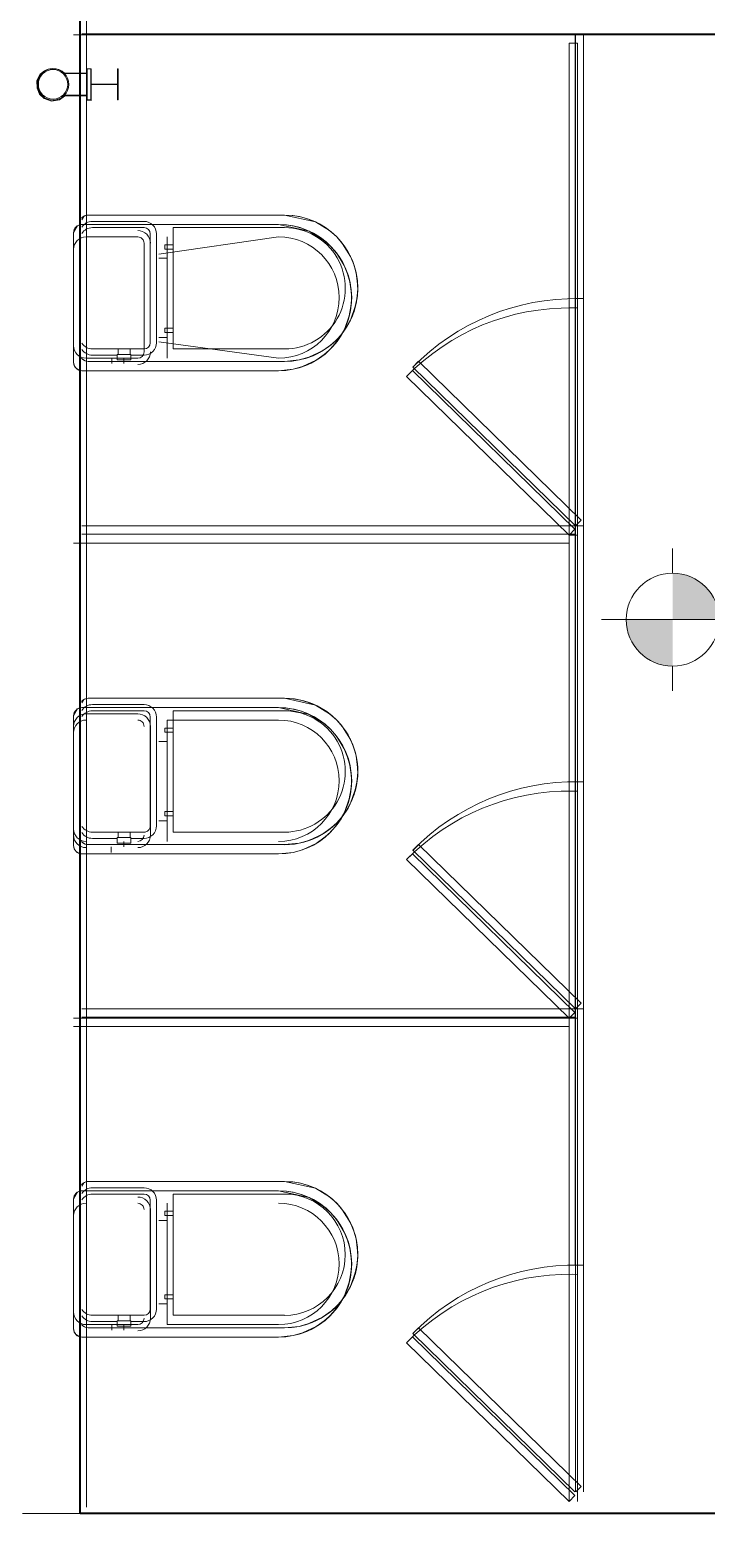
# Model space of a CAD drawing. Extents: x -14.2 to 52.3, y 3.7 to 90.9.
# Drawn here: x 28.77 to 30.409, y 21.009 to 24.601 of the extents above; entities that cross this region are included whole.
import ezdxf

# ---------------------------------------------------------------- set-up
doc = ezdxf.new("R2010")
doc.units = 0
for name, color, linetype, lineweight in [('limpo_PINI-PSG-PE-0102-LAZ-R00$0$0-20', 7, 'Continuous', 5), ('limpo_PINI-PSG-PE-0102-LAZ-R00$0$A-WALL', 1, 'Continuous', 5), ('limpo_PINI-PSG-PE-0102-LAZ-R00$0$A-WALL-FNSH', 1, 'Continuous', 40), ('limpo_PINI-PSG-PE-0102-LAZ-R00$0$ARQ_WC_COZ', 135, 'Continuous', 5), ('limpo_PINI-PSG-PE-0102-LAZ-R00$0$G-ANNO-DIMS', 1, 'Continuous', 5), ('limpo_PINI-PSG-PE-0102-LAZ-R00$0$LAYOUT_AMB_LAZ_dwg', 8, 'Continuous', 5), ('limpo_PINI-PSG-PE-0102-LAZ-R00$0$PNIN-HID-PL-0009-LAZ-R00_dwg', 8, 'Continuous', 5), ('limpo_PINI-PSG-PE-0102-LAZ-R00$0$TINTERNO', 135, 'Continuous', 5)]:
    doc.layers.add(name, color=color, linetype=linetype, lineweight=lineweight)
doc.layers.add('limpo_PINI-PSG-PE-0102-LAZ-R00$0$0-8', color=7, linetype='Continuous', lineweight=5, true_color=0x999999)
doc.layers.add('limpo_PINI-PSG-PE-0102-LAZ-R00$0$XR_ARQT', color=7, linetype='Continuous')
doc.layers.add('XR_ARQT', color=7, linetype='Continuous')

# ---------------------------------------------------------------- blocks, each defined once
blk = doc.blocks.new('limpo_PINI-PSG-PE-0102-LAZ-R00$0$LAZ GERAL - PNE_dwg-25011385-009 - PRE - PAV_ LAZER - GERAL')
at = {"layer": 'limpo_PINI-PSG-PE-0102-LAZ-R00$0$0-20', "flags": 128}
for points in [[(8.4842, -0.239), (8.4642, -0.239), (8.4642, -0.8802), (8.4842, -0.8803), (8.4842, -0.239)], [(7.2702, -0.6839), (7.2737, -0.6812), (7.2787, -0.6789), (7.2845, -0.678), (7.7603, -0.678), (7.7799, -0.6791), (7.7987, -0.6822), (7.816, -0.687), (7.835, -0.6945), (7.8472, -0.7008), (7.8621, -0.7101), (7.8754, -0.7205), (7.8863, -0.7307), (7.8964, -0.7417), (7.9048, -0.7527), (7.9132, -0.7657), (7.9197, -0.7779), (7.9252, -0.7903), (7.9304, -0.8055), (7.9333, -0.8171), (7.9365, -0.8361), (7.9375, -0.8552), (7.9371, -0.8665), (7.9345, -0.8877), (7.9284, -0.9112), (7.9198, -0.9322), (7.9118, -0.9471), (7.9021, -0.9614), (7.8921, -0.9736), (7.8807, -0.9852), (7.8665, -0.997), (7.8519, -1.0068), (7.8393, -1.0137), (7.8267, -1.0194), (7.8106, -1.025), (7.7957, -1.0288), (7.777, -1.0315), (7.7603, -1.0323), (7.2845, -1.0323), (7.2776, -1.0311), (7.2702, -1.0264), (7.2693, -1.0252), (7.2702, -1.0264), (7.2776, -1.0311), (7.2845, -1.0323), (7.7603, -1.0323), (7.7957, -1.0288), (7.8187, -1.0222), (7.8519, -1.0068), (7.8736, -0.9911), (7.8864, -0.9794), (7.8971, -0.9675), (7.9069, -0.9543), (7.9198, -0.9322), (7.9314, -0.8994), (7.9358, -0.8771), (7.9373, -0.8608), (7.937, -0.8456), (7.9333, -0.8171), (7.9278, -0.7979), (7.9197, -0.7779), (7.9006, -0.7472), (7.8863, -0.7307), (7.8688, -0.7153), (7.835, -0.6945), (7.7603, -0.678), (7.2845, -0.678), (7.2816, -0.6784), (7.2737, -0.6812), (7.2693, -0.6891)], [(8.4842, -1.4302), (8.4642, -1.4302), (8.4642, -2.0502), (8.4842, -2.0503), (8.4842, -1.4302)], [(7.2702, -1.8539), (7.2737, -1.8512), (7.2787, -1.8489), (7.2845, -1.848), (7.7603, -1.848), (7.7799, -1.8491), (7.7987, -1.8522), (7.816, -1.857), (7.835, -1.8645), (7.8472, -1.8708), (7.8621, -1.8801), (7.8754, -1.8905), (7.8863, -1.9007), (7.8964, -1.9117), (7.9048, -1.9227), (7.9132, -1.9357), (7.9197, -1.9479), (7.9252, -1.9603), (7.9304, -1.9755), (7.9333, -1.9871), (7.9365, -2.0061), (7.9375, -2.0252), (7.9371, -2.0365), (7.9345, -2.0577), (7.9284, -2.0812), (7.9198, -2.1022), (7.9118, -2.1171), (7.9021, -2.1314), (7.8921, -2.1436), (7.8807, -2.1552), (7.8665, -2.167), (7.8519, -2.1768), (7.8393, -2.1837), (7.8267, -2.1894), (7.8106, -2.195), (7.7957, -2.1988), (7.777, -2.2015), (7.7603, -2.2023), (7.2845, -2.2023), (7.2776, -2.2011), (7.2702, -2.1964), (7.2693, -2.1952), (7.2702, -2.1964), (7.2776, -2.2011), (7.2845, -2.2023), (7.7603, -2.2023), (7.7957, -2.1988), (7.8187, -2.1922), (7.8519, -2.1768), (7.8736, -2.1611), (7.8864, -2.1494), (7.8971, -2.1375), (7.9069, -2.1243), (7.9198, -2.1022), (7.9314, -2.0694), (7.9358, -2.0471), (7.9373, -2.0308), (7.937, -2.0156), (7.9333, -1.9871), (7.9278, -1.9679), (7.9197, -1.9479), (7.9006, -1.9172), (7.8863, -1.9007), (7.8688, -1.8853), (7.835, -1.8645), (7.7603, -1.848), (7.2845, -1.848), (7.2816, -1.8484), (7.2737, -1.8512), (7.2693, -1.8591)], [(8.4842, -2.6002), (8.4642, -2.6002), (8.4642, -3.2202), (8.4842, -3.2203), (8.4842, -2.6002)], [(7.2702, -3.0239), (7.2737, -3.0212), (7.2787, -3.0189), (7.2845, -3.018), (7.7603, -3.018), (7.7799, -3.0191), (7.7987, -3.0222), (7.816, -3.027), (7.835, -3.0345), (7.8472, -3.0408), (7.8621, -3.0501), (7.8754, -3.0605), (7.8863, -3.0707), (7.8964, -3.0817), (7.9048, -3.0927), (7.9132, -3.1057), (7.9197, -3.1179), (7.9252, -3.1303), (7.9304, -3.1455), (7.9333, -3.1571), (7.9365, -3.1761), (7.9375, -3.1952), (7.9371, -3.2065), (7.9345, -3.2277), (7.9284, -3.2512), (7.9198, -3.2722), (7.9118, -3.2871), (7.9021, -3.3014), (7.8921, -3.3136), (7.8807, -3.3252), (7.8665, -3.337), (7.8519, -3.3468), (7.8393, -3.3537), (7.8267, -3.3594), (7.8106, -3.365), (7.7957, -3.3688), (7.777, -3.3715), (7.7603, -3.3723), (7.2845, -3.3723), (7.2776, -3.3711), (7.2702, -3.3664), (7.2693, -3.3652), (7.2702, -3.3664), (7.2776, -3.3711), (7.2845, -3.3723), (7.7603, -3.3723), (7.7957, -3.3688), (7.8187, -3.3622), (7.8519, -3.3468), (7.8736, -3.3311), (7.8864, -3.3194), (7.8971, -3.3075), (7.9069, -3.2943), (7.9198, -3.2722), (7.9314, -3.2394), (7.9358, -3.2171), (7.9373, -3.2008), (7.937, -3.1856), (7.9333, -3.1571), (7.9278, -3.1379), (7.9197, -3.1179), (7.9006, -3.0872), (7.8863, -3.0707), (7.8688, -3.0553), (7.835, -3.0345), (7.7603, -3.018), (7.2845, -3.018), (7.2816, -3.0184), (7.2737, -3.0212), (7.2693, -3.0291)], [(8.4653, -3.7691), (8.4782, -3.7563), (8.0847, -3.372), (8.0705, -3.3861), (8.4632, -3.7691)]]:
    blk.add_lwpolyline(points, dxfattribs=at)
for points in [[(8.4782, -1.4163), (8.0847, -1.032), (8.0705, -1.0461), (8.4643, -1.4302)], [(8.4782, -2.5863), (8.0847, -2.202), (8.0705, -2.2161), (8.4643, -2.6002)]]:
    blk.add_lwpolyline(points, close=True, dxfattribs=at)
at = {"layer": 'limpo_PINI-PSG-PE-0102-LAZ-R00$0$0-8'}
for p, q in [((7.2693, -0.239), (10.5343, -0.239)), ((8.4843, -0.239), (8.4843, -3.7691)), ((7.7603, -0.678), (7.2845, -0.678)), ((7.2946, -0.6932), (7.4197, -0.6932)), ((7.2946, -0.7083), (7.4197, -0.7083)), ((7.4349, -0.7235), (7.4349, -0.9869)), ((7.45, -0.7235), (7.45, -0.9869)), ((7.4197, -1.002), (7.2946, -1.002)), ((7.2845, -1.0323), (7.7603, -1.0323)), ((7.3547, -1.0172), (7.2946, -1.0172)), ((7.4197, -1.0172), (7.3879, -1.0172)), ((8.0847, -1.032), (8.0705, -1.0461)), ((8.4643, -1.4502), (7.2693, -1.4502)), ((7.7603, -1.848), (7.2845, -1.848)), ((7.2946, -1.8632), (7.4197, -1.8632)), ((7.2946, -1.8783), (7.4197, -1.8783)), ((7.4349, -1.8935), (7.4349, -2.1569)), ((7.45, -1.8935), (7.45, -2.1569)), ((7.4197, -2.172), (7.2946, -2.172)), ((7.3547, -2.1872), (7.2946, -2.1872)), ((7.4197, -2.1872), (7.3879, -2.1872)), ((7.2845, -2.2023), (7.7603, -2.2023)), ((8.0847, -2.202), (8.0705, -2.2161)), ((8.4643, -2.6202), (7.2693, -2.6202)), ((7.7603, -3.018), (7.2845, -3.018)), ((7.2946, -3.0332), (7.4197, -3.0332)), ((7.2946, -3.0483), (7.4197, -3.0483)), ((7.4349, -3.0635), (7.4349, -3.3269)), ((7.45, -3.0635), (7.45, -3.3269)), ((7.2845, -3.3723), (7.7603, -3.3723)), ((7.4197, -3.342), (7.2946, -3.342)), ((7.3547, -3.3572), (7.2946, -3.3572)), ((7.4197, -3.3572), (7.3879, -3.3572)), ((8.0847, -3.372), (8.0705, -3.3861))]:
    blk.add_line(p, q, dxfattribs=at)
at = {"layer": 'limpo_PINI-PSG-PE-0102-LAZ-R00$0$0-8', "flags": 128}
for points in [[(8.4643, -0.239), (8.4643, -3.7691), (8.4643, -3.2202)], [(7.7603, -1.002), (7.4904, -1.002), (7.4904, -0.7083), (7.7603, -0.7083)], [(7.4904, -0.7501), (7.4702, -0.7501), (7.4702, -0.7602), (7.4904, -0.7602)], [(8.4642, -0.8802), (8.4642, -1.4302), (7.2693, -1.4302)], [(7.4904, -0.9521), (7.4702, -0.9521), (7.4702, -0.9622), (7.4904, -0.9622)], [(7.3568, -1.0153), (7.3568, -1.002), (7.3858, -1.002), (7.3858, -1.0153), (7.3568, -1.0153)], [(7.3879, -1.0285), (7.3547, -1.0285), (7.3547, -1.0153), (7.3879, -1.0153), (7.3879, -1.0285)], [(7.7603, -2.172), (7.4904, -2.172), (7.4904, -1.8783), (7.7603, -1.8783)], [(7.4904, -1.9201), (7.4702, -1.9201), (7.4702, -1.9302), (7.4904, -1.9302)], [(8.4642, -2.0502), (8.4642, -2.6002), (7.2693, -2.6002)], [(7.4904, -2.1221), (7.4702, -2.1221), (7.4702, -2.1322), (7.4904, -2.1322)], [(7.3879, -2.1985), (7.3547, -2.1985), (7.3547, -2.1853), (7.3879, -2.1853), (7.3879, -2.1985)], [(7.3568, -2.1853), (7.3568, -2.172), (7.3858, -2.172), (7.3858, -2.1853), (7.3568, -2.1853)], [(7.7603, -3.342), (7.4904, -3.342), (7.4904, -3.0483), (7.7603, -3.0483)], [(7.4904, -3.0901), (7.4702, -3.0901), (7.4702, -3.1002), (7.4904, -3.1002)], [(7.4904, -3.2921), (7.4702, -3.2921), (7.4702, -3.3022), (7.4904, -3.3022)], [(7.3879, -3.3685), (7.3547, -3.3685), (7.3547, -3.3553), (7.3879, -3.3553), (7.3879, -3.3685)], [(7.3568, -3.3553), (7.3568, -3.342), (7.3858, -3.342), (7.3858, -3.3553), (7.3568, -3.3553)]]:
    blk.add_lwpolyline(points, dxfattribs=at)
at = {"layer": 'limpo_PINI-PSG-PE-0102-LAZ-R00$0$0-8'}
for centre, radius, start, end in [((7.2946, -0.9869), 0.0303, 212.6056, 270.001), ((8.4643, -2.6002), 0.55, 89.0668, 135.7138), ((7.2946, -3.0635), 0.0303, 90.001, 147.3829)]:
    blk.add_arc(centre, radius, start, end, dxfattribs=at)
for centre, major_axis, start_param, end_param in [((7.2845, -0.6982), (0.0046, 0.0197), 0.231834, 1.135218), ((7.7603, -0.8552), (-0.1036, 0.1437), 2.517076, 5.658668), ((7.2946, -0.7235), (0.0295, 0.007), 1.338981, 2.340484), ((7.2946, -0.7386), (-0.0258, 0.0159), 5.265968, 6.267483), ((7.4197, -0.7235), (0.0303, 0), 0.000008, 1.570805), ((7.4197, -0.7235), (0.0107, 0.0107), 5.497797, 7.068593), ((7.7603, -0.8552), (0.1469, 0), 4.712399, 7.853992), ((8.4643, -1.4302), (0.487, 0.2556), 1.071254, 1.885398), ((7.2946, -0.9717), (-0.0301, 0.0033), 0.677247, 1.678973), ((7.4197, -0.9869), (-0.0147, 0.0035), 1.80263, 3.373426), ((7.4197, -0.9869), (0.0303, 0), 4.712396, 6.283193), ((7.2845, -1.0121), (0.0044, 0.0197), 2.457712, 3.361848), ((7.2845, -1.8682), (0.0156, 0.0128), 0.884104, 1.787489), ((7.2946, -1.8935), (0.028, 0.0116), 1.178106, 2.179609), ((7.4197, -1.8935), (0.0301, 0.0037), 6.160704, 7.731501), ((7.7603, -2.0252), (-0.1253, 0.1253), 2.356203, 5.497796), ((7.2946, -1.9086), (-0.0214, 0.0214), 5.497794, 6.49931), ((7.4197, -1.8935), (-0.015, 0.0024), 3.302477, 4.873273), ((7.7603, -2.0252), (0.1406, 0.0426), 4.418397, 7.55999), ((7.2946, -2.1417), (0.0145, 0.0266), 2.640736, 3.642461), ((7.2946, -2.1569), (0.0291, 0.0085), 3.426135, 4.427873), ((7.4197, -2.1569), (0.0107, 0.0107), 3.927002, 5.497799), ((7.4197, -2.1569), (0.0303, 0), 4.712397, 6.283194), ((7.2845, -2.1821), (0.0151, 0.0134), 3.082233, 3.986369), ((7.2845, -3.0382), (0, 0.0202), 0.000012, 0.903396), ((7.2946, -3.0786), (0, 0.0303), 0.000008, 1.001524), ((7.4197, -3.0635), (-0.0295, 0.007), 3.373421, 4.944217), ((7.4197, -3.0635), (0.0107, 0.0107), 5.497797, 7.068593), ((7.7603, -3.1952), (-0.109, 0.1396), 2.47869, 5.620283), ((7.7603, -3.1952), (-0.145, 0.0235), 1.73168, 4.873272), ((8.4643, -3.7702), (0.5363, 0.122), 1.330829, 2.144974), ((7.2946, -3.3117), (0.0303, 0.0016), 3.657963, 4.659688), ((7.4197, -3.3269), (-0.0058, 0.014), 2.748904, 4.3197), ((7.4197, -3.3269), (0.028, 0.0116), 4.319698, 5.890495), ((7.2845, -3.3521), (-0.0182, 0.0088), 1.118738, 2.022874), ((7.2946, -3.3269), (0.0033, 0.0301), 2.248035, 3.249772)]:
    blk.add_ellipse(centre, major_axis=major_axis, ratio=1, start_param=start_param, end_param=end_param, dxfattribs=at)
blk = doc.blocks.new('limpo_PINI-PSG-PE-0102-LAZ-R00$0$LAYOUT_AMB_LAZ_dwg-2867451-5PPE_008_LAZER__P_A_0_09_')
at = {"color": 9, "lineweight": 5}
for p, q in [((37439.6, 18320.3), (37564.8, 18320.3)), ((37579.9, 18305.1), (37579.9, 18041.7)), ((37905.4, 18320.3), (37615.3, 18278.5)), ((37635.5, 18026.5), (37635.5, 18320.3)), ((37615.3, 18268.4), (37635.5, 18268.4)), ((38609.3, 18148.4), (38609.3, 17598.4)), ((37635.5, 18076.5), (37615.3, 18076.5)), ((37615.3, 18066.4), (37905.4, 18026.5)), ((37564.8, 18026.5), (37439.6, 18026.5)), ((37501.8, 18013.3), (37501.8, 18026.5)), ((37530.8, 18026.5), (37530.8, 18013.3)), ((37439.6, 17165.4), (37564.8, 17165.4)), ((37595.1, 17135.1), (37595.1, 16871.7)), ((37615.3, 17098.4), (37635.5, 17098.4)), ((38609.3, 16978.4), (38609.3, 16428.4)), ((37635.5, 16906.5), (37615.3, 16906.5)), ((37530.8, 16856.5), (37530.8, 16843.3)), ((37499.8, 16830), (37499.8, 16843.3)), ((37595.1, 15965.1), (37595.1, 15701.7)), ((37635.5, 15938.5), (37615.3, 15938.5)), ((38609.3, 15808.4), (38609.3, 15258.4)), ((37635.5, 15736.5), (37615.3, 15736.5)), ((37564.8, 15686.5), (37439.6, 15686.5)), ((37501.8, 15673.3), (37501.8, 15686.5)), ((37530.8, 15686.5), (37530.8, 15673.3))]:
    blk.add_line(p, q, dxfattribs=at)
at = {"color": 9, "lineweight": 5, "flags": 128}
for points in [[(38629.3, 18789.6), (38609.3, 18789.6), (38609.3, 18148.4), (38629.3, 18148.2), (38629.3, 18789.6)], [(37409.3, 18330.4), (37409.9, 18335), (37412.4, 18341.1), (37415.2, 18344.6), (37418.7, 18347.4), (37423.7, 18349.7), (37429.5, 18350.6), (37905.4, 18350.6), (37924.9, 18349.5), (37943.7, 18346.4), (37961.1, 18341.6), (37980, 18334.1), (37992.3, 18327.8), (38007.1, 18318.4), (38020.5, 18308.1), (38031.4, 18297.9), (38041.4, 18286.9), (38049.9, 18275.9), (38058.3, 18262.9), (38064.8, 18250.7), (38070.2, 18238.3), (38075.4, 18223.1), (38078.4, 18211.5), (38081.5, 18192.5), (38082.5, 18173.4), (38082.2, 18162.1), (38079.5, 18140.9), (38073.4, 18117.4), (38064.9, 18096.3), (38056.8, 18081.5), (38047.1, 18067.2), (38037.1, 18055), (38025.7, 18043.4), (38011.5, 18031.6), (37996.9, 18021.7), (37984.4, 18014.8), (37971.8, 18009.2), (37955.6, 18003.5), (37940.7, 17999.8), (37922, 17997), (37905.4, 17996.2), (37429.5, 17996.2), (37422.7, 17997.4), (37415.2, 18002.2), (37411.5, 18007.3), (37410, 18011.4), (37409.3, 18016.4)], [(37905.4, 17996.2), (37940.7, 17999.8), (37963.7, 18006.3), (37996.9, 18021.7), (38018.6, 18037.5), (38031.4, 18049.2), (38042.1, 18061.1), (38052, 18074.3), (38064.9, 18096.3), (38076.5, 18129.2), (38080.9, 18151.5), (38082.4, 18167.7), (38082, 18182.9), (38078.4, 18211.5), (38072.8, 18230.7), (38064.8, 18250.7), (38045.6, 18281.4), (38031.4, 18297.9), (38013.8, 18313.3), (37980, 18334.1), (37905.4, 18350.6), (37429.5, 18350.6), (37426.6, 18350.1), (37418.7, 18347.4), (37409.3, 18330.4), (37409.3, 18016.4), (37411.5, 18007.3)], [(38629.3, 17598.4), (38609.3, 17598.4), (38609.3, 16978.4), (38629.3, 16978.2), (38629.3, 17598.4)], [(37413.4, 16834.7), (37411.5, 16837.3), (37409.3, 16846.4), (37409.3, 17160.4), (37409.9, 17165), (37412.4, 17171.1), (37415.2, 17174.6), (37418.7, 17177.4), (37423.7, 17179.7), (37429.5, 17180.6), (37905.4, 17180.6), (37924.9, 17179.5), (37943.7, 17176.4), (37961.1, 17171.6), (37980, 17164.1), (37992.3, 17157.8), (38007.1, 17148.4), (38020.5, 17138.1), (38031.4, 17127.9), (38041.4, 17116.9), (38049.9, 17105.9), (38058.3, 17092.9), (38064.8, 17080.7), (38070.2, 17068.3), (38075.4, 17053.1), (38078.4, 17041.5), (38081.5, 17022.5), (38082.5, 17003.4), (38082.2, 16992.1), (38079.5, 16970.9), (38073.4, 16947.4), (38064.9, 16926.3), (38056.8, 16911.5), (38047.1, 16897.2), (38037.1, 16885), (38025.7, 16873.4), (38011.5, 16861.6), (37996.9, 16851.7), (37984.4, 16844.8), (37971.8, 16839.2), (37955.6, 16833.5), (37940.7, 16829.8), (37922, 16827), (37905.4, 16826.2), (37940.7, 16829.8), (37963.7, 16836.3), (37996.9, 16851.7), (38018.6, 16867.5), (38031.4, 16879.2), (38042.1, 16891.1), (38052, 16904.3), (38064.9, 16926.3), (38076.5, 16959.2), (38080.9, 16981.5), (38082.4, 16997.7), (38082, 17012.9), (38078.4, 17041.5), (38072.8, 17060.7), (38064.8, 17080.7), (38045.6, 17111.4), (38031.4, 17127.9), (38013.8, 17143.3), (37980, 17164.1), (37905.4, 17180.6), (37429.5, 17180.6), (37426.6, 17180.1), (37418.7, 17177.4), (37409.3, 17160.4)], [(37635.5, 16856.5), (37635.5, 17150.3), (37905.4, 17150.3)], [(37411.5, 16837.3), (37410, 16841.4), (37409.3, 16846.4)], [(37905.4, 16826.2), (37429.5, 16826.2), (37422.7, 16827.4), (37415.2, 16832.2)], [(38629.3, 16428.4), (38609.3, 16428.4), (38609.3, 15808.4), (38629.3, 15808.2), (38629.3, 16428.4)], [(37905.4, 15656.2), (37940.7, 15659.8), (37963.7, 15666.3), (37996.9, 15681.7), (38018.6, 15697.5), (38031.4, 15709.2), (38042.1, 15721.1), (38052, 15734.3), (38064.9, 15756.3), (38076.5, 15789.2), (38080.9, 15811.5), (38082.4, 15827.7), (38082, 15842.9), (38078.4, 15871.5), (38072.8, 15890.7), (38064.8, 15910.7), (38045.6, 15941.4), (38031.4, 15957.9), (38013.8, 15973.3), (37980, 15994.1), (37905.4, 16010.6), (37429.5, 16010.6), (37426.6, 16010.1), (37418.7, 16007.4), (37409.3, 15990.4)], [(37415.2, 15662.2), (37422.7, 15657.4), (37429.5, 15656.2), (37905.4, 15656.2), (37922, 15657), (37940.7, 15659.8), (37955.6, 15663.5), (37971.8, 15669.2), (37984.4, 15674.8), (37996.9, 15681.7), (38011.5, 15691.6), (38025.7, 15703.4), (38037.1, 15715), (38047.1, 15727.2), (38056.8, 15741.5), (38064.9, 15756.3), (38073.4, 15777.4), (38079.5, 15800.9), (38082.2, 15822.1), (38082.5, 15833.4), (38081.5, 15852.5), (38078.4, 15871.5), (38075.4, 15883.1), (38070.2, 15898.3), (38064.8, 15910.7), (38058.3, 15922.9), (38049.9, 15935.9), (38041.4, 15946.9), (38031.4, 15957.9), (38020.5, 15968.1), (38007.1, 15978.4), (37992.3, 15987.8), (37980, 15994.1), (37961.1, 16001.6), (37943.7, 16006.4), (37924.9, 16009.5), (37905.4, 16010.6), (37429.5, 16010.6), (37423.7, 16009.7), (37418.7, 16007.4), (37415.2, 16004.6), (37412.4, 16001.1), (37409.9, 15995), (37409.3, 15990.4), (37409.3, 15676.4)], [(37905.4, 15686.5), (37635.5, 15686.5), (37635.5, 15980.3)], [(37411.5, 15667.3), (37410, 15671.4), (37409.3, 15676.4), (37411.5, 15667.3), (37413.4, 15664.7)]]:
    blk.add_lwpolyline(points, dxfattribs=at)
for points in [[(38623.2, 17612.3), (38229.7, 17996.6), (38215.6, 17982.5), (38609.3, 17598.4)], [(38623.2, 16442.3), (38229.7, 16826.6), (38215.6, 16812.5), (38609.3, 16428.4)], [(38623.2, 15272.3), (38229.7, 15656.6), (38215.6, 15642.5), (38609.3, 15258.4)]]:
    blk.add_lwpolyline(points, close=True, dxfattribs=at)
at = {"color": 9, "lineweight": 5}
for centre, radius, start, end in [((37429.5, 18330.4), 20.2, 90.001, 180.001), ((37564.8, 18305.1), 30.3, 0.001, 90.001), ((37905.4, 18173.4), 177.2, 270.001, 90.001), ((37439.6, 18290), 30.3, 90.001, 180.001), ((37564.8, 18305.1), 15.1, 0.001, 90.001), ((37905.4, 18173.4), 146.9, 270.001, 90.001), ((38609.3, 17598.4), 550, 89.0668, 135.7138), ((37439.6, 18056.8), 30.3, 180.001, 270.001), ((37564.8, 18041.7), 15.1, 270.001, 0.001), ((37564.8, 18041.7), 30.3, 270.001, 0.001), ((37429.5, 18016.4), 20.2, 180.001, 270.001), ((37429.5, 17160.4), 20.2, 90.001, 180.001), ((37905.4, 17003.4), 177.2, 270.001, 90.001), ((37439.6, 17135.1), 30.3, 90.001, 180.001), ((37439.6, 17120), 30.3, 90.001, 180.001), ((37564.8, 17135.1), 30.3, 0.001, 90.001), ((37564.8, 17135.1), 15.1, 0.001, 90.001), ((37905.4, 17003.4), 146.9, 270.001, 90.001), ((38609.3, 16428.4), 550, 89.0668, 135.7138), ((37439.6, 16886.8), 30.3, 180.001, 270.001), ((37439.6, 16871.7), 30.3, 180.001, 270.001), ((37564.8, 16871.7), 15.1, 270.001, 0.001), ((37564.8, 16871.7), 30.3, 270.001, 0.001), ((37429.5, 16846.4), 20.2, 180.001, 270.001), ((37429.5, 15990.4), 20.2, 90.001, 180.001), ((37564.8, 15965.1), 30.3, 0.001, 90.001), ((37905.4, 15833.4), 177.2, 270.001, 90.001), ((37439.6, 15950), 30.3, 90.001, 180.001), ((37564.8, 15965.1), 15.1, 0.001, 90.001), ((37905.4, 15833.4), 146.9, 270.001, 90.001), ((38609.3, 15258.4), 550, 89.0668, 135.7138), ((37439.6, 15716.8), 30.3, 180.001, 270.001), ((37564.8, 15701.7), 15.1, 270.001, 0.001), ((37564.8, 15701.7), 30.3, 270.001, 0.001), ((37429.5, 15676.4), 20.2, 180.001, 270.001)]:
    blk.add_arc(centre, radius, start, end, dxfattribs=at)
at = {"layer": 'limpo_PINI-PSG-PE-0102-LAZ-R00$0$ARQ_WC_COZ', "color": 9}
for p, q in [((37409.3, 18809.6), (40679.3, 18809.6)), ((38609.3, 18789.6), (38609.3, 15258.4)), ((38629.3, 18789.6), (38629.3, 15258.4)), ((38609.3, 17578.4), (37409.3, 17578.4)), ((38609.3, 16428.4), (37409.3, 16428.4)), ((38609.3, 16408.4), (37409.3, 16408.4))]:
    blk.add_line(p, q, dxfattribs=at)
blk = doc.blocks.new('limpo_PINI-PSG-PE-0102-LAZ-R00$0$PNIN-HID-PL-0009-LAZ-R00_dwg-3604853-5PPE_008_LAZER__P_A_0_09_')
at = {"color": 9, "lineweight": 5}
for p, q in [((38486.5, 18721.1), (38542.2, 18721.1)), ((38542.2, 18732.1), (38542.2, 18657.3)), ((38616.1, 18732.1), (38616.1, 18657.3)), ((38616.1, 18694.7), (38550.8, 18694.7)), ((38486.5, 18668.2), (38542.2, 18668.2))]:
    blk.add_line(p, q, dxfattribs=at)
at = {"color": 9, "lineweight": 5, "flags": 128}
blk.add_lwpolyline([(38616.6, 18732.7), (38616.6, 18657), (38615.6, 18657), (38615.7, 18694.3), (38551.4, 18693.7), (38551.7, 18655.9), (38540.1, 18656.2), (38540.2, 18666.7), (38486.6, 18666.1), (38474.5, 18657.1), (38455.1, 18653.7), (38437.6, 18660.1), (38426.1, 18671.3), (38420.9, 18685.2), (38420.3, 18703.8), (38428.2, 18719.4), (38438.2, 18727.8), (38447, 18731.4), (38457, 18733.2), (38465.9, 18732.7), (38473, 18730.5), (38481.6, 18726.3), (38487.2, 18722), (38541, 18722.6), (38541.3, 18732.9), (38551.8, 18732.7), (38551.4, 18695.7), (38615.7, 18695.5), (38615.5, 18732.6)], close=True, dxfattribs=at)
blk.add_lwpolyline([(38542.2, 18657.3), (38550.8, 18657.3), (38550.8, 18732.1), (38542.2, 18732.1)], dxfattribs=at)
at = {"color": 9, "lineweight": 5}
blk.add_circle((38459.2, 18694.7), 38, dxfattribs=at)
at = {"layer": 'limpo_PINI-PSG-PE-0102-LAZ-R00$0$TINTERNO', "color": 9}
blk.add_circle((38459.2, 18694.7), 35.6, dxfattribs=at)
blk = doc.blocks.new('limpo_PINI-PSG-PE-0102-LAZ-R00$0$Elevações de ponto - M_Cota de elevação - Alvo preenchido-23738-5PPE_008_LAZER__P_A_0_09_')
at = {"layer": 'limpo_PINI-PSG-PE-0102-LAZ-R00$0$G-ANNO-DIMS'}
h = blk.add_hatch(color=256, dxfattribs=at)
edge = h.paths.add_edge_path()
edge.add_line((0, 0), (-1.5, 0))
edge.add_arc((0, 0), 1.5, 90, 180, ccw=False)
edge.add_line((0, 1.5), (0, 0))
h = blk.add_hatch(color=256, dxfattribs=at)
edge = h.paths.add_edge_path()
edge.add_line((0, 0), (1.5, 0))
edge.add_arc((0, 0), 1.5, 270, 360, ccw=False)
edge.add_line((0, -1.5), (0, 0))
for p, q in [((0, 2.3), (0, 1.5)), ((-2.3, 0), (14.5, 0)), ((0, -2.3), (0, -1.5))]:
    blk.add_line(p, q, dxfattribs=at)
blk.add_circle((0, 0), 1.5, dxfattribs=at)
blk = doc.blocks.new('limpo_PINI-PSG-PE-0102-LAZ-R00$0$A$C745163c0')
at = {"layer": 'limpo_PINI-PSG-PE-0102-LAZ-R00$0$A-WALL', "color": 170, "lineweight": 40}
for p, q in [((14810, -600.1), (14810, 5539.3)), ((17079.1, -600.1), (14810, -600.1))]:
    blk.add_line(p, q, dxfattribs=at)
at = {"layer": 'limpo_PINI-PSG-PE-0102-LAZ-R00$0$A-WALL', "color": 50}
blk.add_line((14670, -600.1), (14810, -600.1), dxfattribs=at)
at = {"layer": 'limpo_PINI-PSG-PE-0102-LAZ-R00$0$A-WALL-FNSH', "lineweight": 5}
blk.add_line((14825, -585.1), (14825, 5521.2), dxfattribs=at)
at = {"layer": 'limpo_PINI-PSG-PE-0102-LAZ-R00$0$G-ANNO-DIMS', "extrusion": (0, 0, -1), "xscale": 74.99999999999996, "yscale": 74.99999999999996, "zscale": 74.99999999999996, "rotation": 180}
blk.add_blockref('limpo_PINI-PSG-PE-0102-LAZ-R00$0$Elevações de ponto - M_Cota de elevação - Alvo preenchido-23738-5PPE_008_LAZER__P_A_0_09_', (-16244.7, 1563.9), dxfattribs=at)
at = {"layer": 'limpo_PINI-PSG-PE-0102-LAZ-R00$0$LAYOUT_AMB_LAZ_dwg', "color": 9}
blk.add_blockref('limpo_PINI-PSG-PE-0102-LAZ-R00$0$LAYOUT_AMB_LAZ_dwg-2867451-5PPE_008_LAZER__P_A_0_09_', (-22615.1, -15829.6), dxfattribs=at)
at = {"layer": 'limpo_PINI-PSG-PE-0102-LAZ-R00$0$PNIN-HID-PL-0009-LAZ-R00_dwg', "color": 9}
blk.add_blockref('limpo_PINI-PSG-PE-0102-LAZ-R00$0$PNIN-HID-PL-0009-LAZ-R00_dwg-3604853-5PPE_008_LAZER__P_A_0_09_', (-23714.9, -15834.7), dxfattribs=at)
blk = doc.blocks.new('limpo_PINI-PSG-PE-0102-LAZ-R00')
at = {"layer": 'limpo_PINI-PSG-PE-0102-LAZ-R00$0$XR_ARQT', "xscale": 0.001000000000038553, "yscale": 0.001000000000038553, "zscale": 0.001000000000038553}
blk.add_blockref('limpo_PINI-PSG-PE-0102-LAZ-R00$0$A$C745163c0', (14.124, 21.592), dxfattribs=at)
at = {"layer": 'limpo_PINI-PSG-PE-0102-LAZ-R00$0$XR_ARQT'}
blk.add_blockref('limpo_PINI-PSG-PE-0102-LAZ-R00$0$LAZ GERAL - PNE_dwg-25011385-009 - PRE - PAV_ LAZER - GERAL', (21.6689, 24.8134), dxfattribs=at)

msp = doc.modelspace()

# ---------------------------------------------------------------- block references
at = {"layer": 'XR_ARQT'}
msp.add_blockref('limpo_PINI-PSG-PE-0102-LAZ-R00', (-0.0418, 0.017), dxfattribs=at)

doc.saveas('drawing.dxf')
